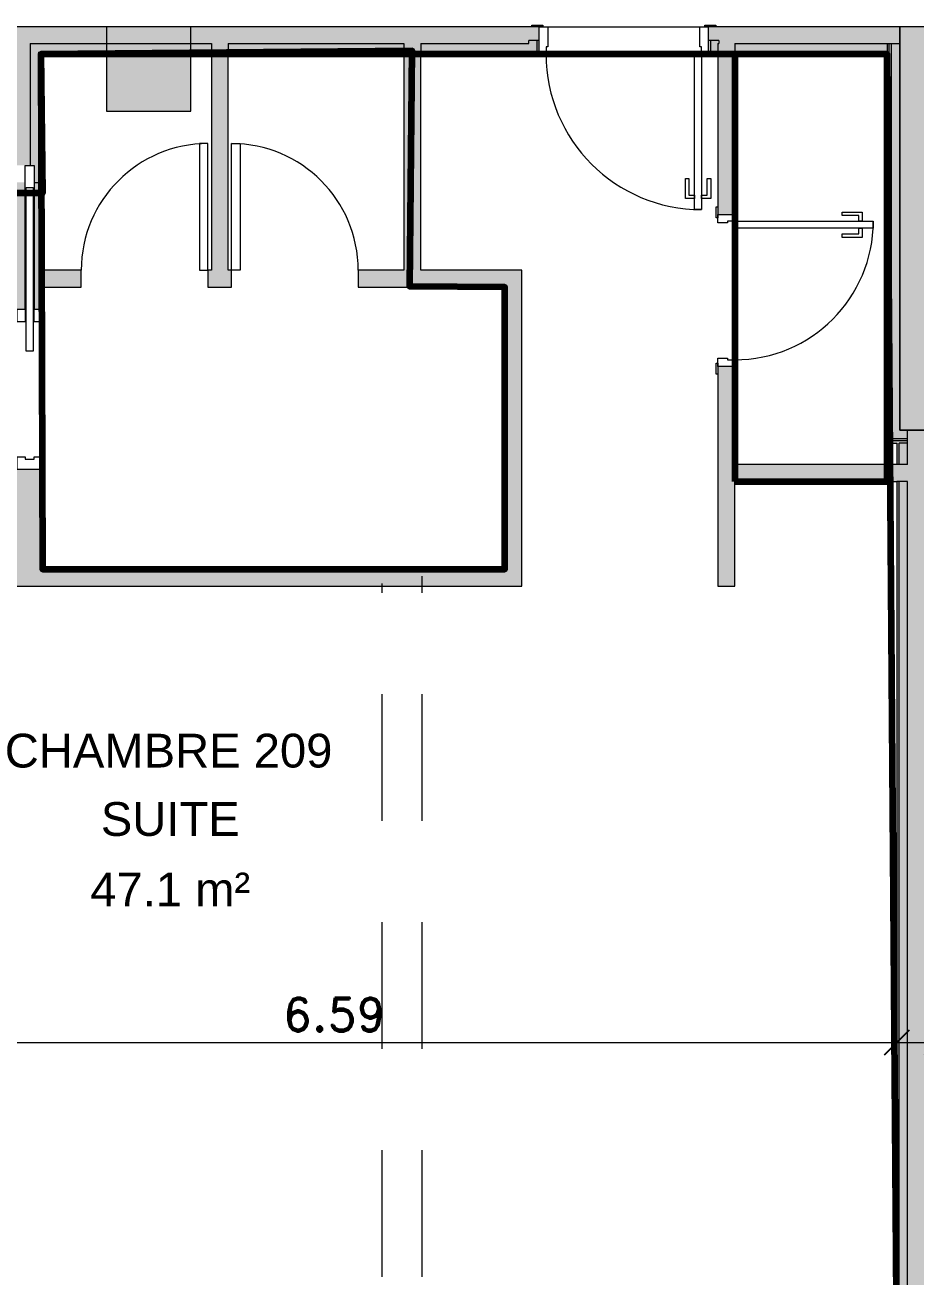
# Model space of a CAD drawing. Header units: metres. Extents: x -227.9 to -140, y 37.9 to 92.1.
# Drawn here: x -185.8 to -180.52, y 42.71 to 50.12 of the extents above; entities that cross this region are included whole.
import ezdxf

# ---------------------------------------------------------------- set-up
doc = ezdxf.new("R2010")
doc.units = ezdxf.units.M
doc.linetypes.add('JIS_02_0.7', pattern=[1.35, 0.75, -0.6])
for name, color, linetype, lineweight in [('A-ANNO-DIMS', 7, 'Continuous', 9), ('A-ANNO-DIMS-100', 7, 'Continuous', 9), ('A-AREA-IDEN', 7, 'Continuous', 9), ('A-DOOR', 7, 'Continuous', 5), ('A-FLOR', 7, 'Continuous', 5), ('A-WALL', 7, 'Continuous', 5), ('A-WALL-PATT', 7, 'Continuous', 13), ('I-WALL', 7, 'Continuous', 5), ('S-COLS', 7, 'Continuous', 5)]:
    doc.layers.add(name, color=color, linetype=linetype, lineweight=lineweight)
doc.layers.add('A-DETL', color=94, linetype='Continuous', lineweight=5, true_color=0x00a600)
doc.layers.add('Chambre', color=40, linetype='Continuous')
doc.layers.add('SDB', color=230, linetype='Continuous')
doc.styles.add('Arial_1', font='arial.ttf', dxfattribs={"height": 0.2})
doc.styles.add('RomanD_B', font='', dxfattribs={"height": 0.2})
doc.styles.get('RomanD_B').set_extended_font_data('RomanD', bold=True)
doc.dimstyles.new('LAG-Romans_0_2', dxfattribs={"dimscale": 0.3048, "dimtxt": 0.200715, "dimasz": 0.492126, "dimexe": 0.787402, "dimexo": 0.0625, "dimgap": 0, "dimtad": 1, "dimrnd": 0.01, "dimzin": 0, "dimdsep": 46, "dimtxsty": 'RomanD_B', "dimblk1": 'OBLIQUE', "dimblk2": 'OBLIQUE', "dimsah": 1, "dimcen": 0.09, "dimdle": 0.656168, "dimazin": 0, "dimtfac": 1, "dimtdec": 4, "dimtix": 1, "dimtmove": 0, "dimatfit": 3, "dimfxl": 0.787402, "dimfxlon": 1, "dimtvp": 1, "dimtolj": 1, "dimtzin": 0, "dimarcsym": 2})

# ---------------------------------------------------------------- blocks, each defined once
blk = doc.blocks.new('LAG-C1030-PORTE-COULISSANTE-COUL-13PR_06 - LAG-C1030-PORTE-COULISSANTE-COUL-13PR_06_04 F-80x210-15716893-MUC-LAG-PRO-PLA-ARC-TZN-N02-AG02Ec-Cote')
at = {"layer": 'A-DOOR', "color": 9, "true_color": 0xc0c0c0}
for p, q in [((-0.38, 0.075), (-0.305, 0.075)), ((-0.38, 0.0275), (-0.38, 0.075)), ((-0.305, 0.075), (-0.305, 0.0275)), ((0.495, 0.075), (0.57, 0.075)), ((0.495, 0.0275), (0.495, 0.075)), ((0.57, 0.075), (0.57, -0.075)), ((-0.305, 0.0275), (-0.38, 0.0275)), ((0.51, 0.0275), (0.495, 0.0275)), ((0.51, -0.0275), (0.51, 0.0275)), ((-0.38, -0.0275), (-0.305, -0.0275)), ((-0.38, -0.075), (-0.38, -0.0275)), ((-0.305, -0.0275), (-0.305, -0.075)), ((0.495, -0.075), (0.495, -0.0275)), ((0.495, -0.0275), (0.51, -0.0275)), ((-0.305, -0.075), (-0.38, -0.075)), ((0.57, -0.075), (0.495, -0.075))]:
    blk.add_line(p, q, dxfattribs=at)
at = {"layer": 'A-DOOR', "lineweight": 9}
for p, q in [((-1.1, 0.02), (-0.13, 0.02)), ((-1.1, -0.02), (-1.1, 0.02)), ((-0.13, 0.02), (-0.13, -0.02)), ((-0.13, -0.02), (-1.1, -0.02))]:
    blk.add_line(p, q, dxfattribs=at)
blk = doc.blocks.new('LAG-C1030-PORTE-PR VIDRE FOH-13PR_11 - LAG-C1030-PORTE-PR VIDRE FOH-13PR_11_01-F-75x210-15709688-MUC-LAG-PRO-PLA-ARC-TZN-N02-AG02Ec-Cote')
at = {"layer": 'A-DOOR', "lineweight": 9}
for p, q in [((0.375, 0.8), (0.3242, 0.8)), ((0.3242, 0.8), (0.3242, 0.05)), ((0.375, 0.05), (0.375, 0.8)), ((0.3242, 0.05), (0.375, 0.05))]:
    blk.add_line(p, q, dxfattribs=at)
at = {"layer": 'A-DOOR'}
blk.add_arc((0.375, 0.05), 0.75, 90, 180, dxfattribs=at)
blk = doc.blocks.new('LAG-C1030-PORTE-PR VIDRE FOH-13PR_11 - LAG-C1030-PORTE-PR VIDRE FOH-13PR_11_01-F-75x210-15709689-MUC-LAG-PRO-PLA-ARC-TZN-N02-AG02Ec-Cote')
at = {"layer": 'A-DOOR', "lineweight": 9}
for p, q in [((0.3242, -0.05), (0.375, -0.05)), ((0.3242, -0.8), (0.3242, -0.05)), ((0.375, -0.05), (0.375, -0.8)), ((0.375, -0.8), (0.3242, -0.8))]:
    blk.add_line(p, q, dxfattribs=at)
at = {"layer": 'A-DOOR'}
blk.add_arc((0.375, -0.05), 0.75, 180, 270, dxfattribs=at)
blk = doc.blocks.new('LAG-C1030-PORTE-BAT 1 VANT-13PR_01 - LAG-C1030-PORTE-BAT 1 VANT-13PR_01_10F-80X210 CHAMBRE INT-15711734-MUC-LAG-PRO-PLA-ARC-TZN-N02-AG02Ec-Cote')
at = {"layer": 'A-DOOR', "color": 9, "true_color": 0xc0c0c0}
for p, q in [((-0.5997, 0.05), (-0.5997, 0.06)), ((-0.5997, 0.06), (-0.5347, 0.06)), ((-0.5347, 0.05), (-0.5997, 0.05)), ((-0.5547, 0.05), (-0.5047, 0.05)), ((-0.5547, -0.05), (-0.5547, 0.05)), ((-0.5347, 0.06), (-0.5347, 0.05)), ((-0.5047, 0.05), (-0.5047, -0.0061)), ((0.2953, 0.05), (0.3453, 0.05)), ((0.2953, -0.0061), (0.2953, 0.05)), ((0.3253, 0.06), (0.3903, 0.06)), ((0.3253, 0.05), (0.3253, 0.06)), ((0.3903, 0.05), (0.3253, 0.05)), ((0.3453, 0.05), (0.3453, -0.05)), ((0.3903, 0.06), (0.3903, 0.05)), ((-0.5997, -0.06), (-0.5997, -0.05)), ((-0.5997, -0.05), (-0.5347, -0.05)), ((-0.5347, -0.06), (-0.5997, -0.06)), ((-0.5147, -0.05), (-0.5547, -0.05)), ((-0.5347, -0.05), (-0.5347, -0.06)), ((-0.5147, -0.0061), (-0.5147, -0.05)), ((-0.5047, -0.0061), (-0.5147, -0.0061)), ((0.3053, -0.0061), (0.2953, -0.0061)), ((0.3053, -0.05), (0.3053, -0.0061)), ((0.3453, -0.05), (0.3053, -0.05)), ((0.3253, -0.05), (0.3903, -0.05)), ((0.3253, -0.06), (0.3253, -0.05)), ((0.3903, -0.06), (0.3253, -0.06)), ((0.3903, -0.05), (0.3903, -0.06))]:
    blk.add_line(p, q, dxfattribs=at)
at = {"layer": 'A-DOOR'}
for p, q in [((0.2653, -0.05), (0.3053, -0.05)), ((0.2653, -0.87), (0.2653, -0.05)), ((0.3053, -0.05), (0.3053, -0.87)), ((0.2103, -0.685), (0.2303, -0.685)), ((0.2103, -0.805), (0.2103, -0.685)), ((0.2303, -0.685), (0.2303, -0.785)), ((0.3403, -0.685), (0.3603, -0.685)), ((0.3403, -0.785), (0.3403, -0.685)), ((0.3603, -0.685), (0.3603, -0.805)), ((0.2653, -0.805), (0.2103, -0.805)), ((0.2303, -0.785), (0.2653, -0.785)), ((0.2653, -0.785), (0.2653, -0.805)), ((0.3053, -0.785), (0.3403, -0.785)), ((0.3053, -0.805), (0.3053, -0.785)), ((0.3603, -0.805), (0.3053, -0.805)), ((0.3053, -0.87), (0.2653, -0.87))]:
    blk.add_line(p, q, dxfattribs=at)
blk.add_arc((0.3053, -0.05), 0.82, 180, 270, dxfattribs=at)
blk = doc.blocks.new('LAG-C1030-PORTE-BAT 1 VANT-13PR_01 - LAG-C1030-PORTE-BAT 1 VANT-13PR_01_04F-90X210 CHAMBRE-15711705-MUC-LAG-PRO-PLA-ARC-TZN-N02-AG02Ec-Cote')
at = {"layer": 'A-DOOR', "color": 9, "true_color": 0xc0c0c0}
for p, q in [((-0.6497, 0.0815), (-0.6497, 0.0915)), ((-0.6497, 0.0915), (-0.5847, 0.0915)), ((-0.5847, 0.0815), (-0.6497, 0.0815)), ((-0.6047, 0.0815), (-0.5547, 0.0815)), ((-0.6047, -0.0815), (-0.6047, 0.0815)), ((-0.5847, 0.0915), (-0.5847, 0.0815)), ((-0.5547, 0.0815), (-0.5547, -0.0376)), ((0.3453, 0.0815), (0.3953, 0.0815)), ((0.3453, -0.0376), (0.3453, 0.0815)), ((0.3753, 0.0915), (0.4403, 0.0915)), ((0.3753, 0.0815), (0.3753, 0.0915)), ((0.4403, 0.0815), (0.3753, 0.0815)), ((0.3953, 0.0815), (0.3953, -0.0815)), ((0.4403, 0.0915), (0.4403, 0.0815)), ((-0.5647, -0.0376), (-0.5647, -0.0815)), ((-0.5547, -0.0376), (-0.5647, -0.0376)), ((0.3553, -0.0376), (0.3453, -0.0376)), ((0.3553, -0.0815), (0.3553, -0.0376)), ((-0.6497, -0.0915), (-0.6497, -0.0815)), ((-0.6497, -0.0815), (-0.5847, -0.0815)), ((-0.5847, -0.0915), (-0.6497, -0.0915)), ((-0.5647, -0.0815), (-0.6047, -0.0815)), ((-0.5847, -0.0815), (-0.5847, -0.0915)), ((0.3953, -0.0815), (0.3553, -0.0815)), ((0.3753, -0.0815), (0.4403, -0.0815)), ((0.3753, -0.0915), (0.3753, -0.0815)), ((0.4403, -0.0915), (0.3753, -0.0915)), ((0.4403, -0.0815), (0.4403, -0.0915))]:
    blk.add_line(p, q, dxfattribs=at)
at = {"layer": 'A-DOOR'}
for p, q in [((0.3153, -0.0815), (0.3553, -0.0815)), ((0.3153, -1.0015), (0.3153, -0.0815)), ((0.3553, -0.0815), (0.3553, -1.0015)), ((0.2603, -0.8165), (0.2803, -0.8165)), ((0.2603, -0.9365), (0.2603, -0.8165)), ((0.2803, -0.8165), (0.2803, -0.9165)), ((0.3903, -0.8165), (0.4103, -0.8165)), ((0.3903, -0.9165), (0.3903, -0.8165)), ((0.4103, -0.8165), (0.4103, -0.9365)), ((0.3153, -0.9365), (0.2603, -0.9365)), ((0.2803, -0.9165), (0.3153, -0.9165)), ((0.3153, -0.9165), (0.3153, -0.9365)), ((0.3553, -0.9165), (0.3903, -0.9165)), ((0.3553, -0.9365), (0.3553, -0.9165)), ((0.4103, -0.9365), (0.3553, -0.9365)), ((0.3553, -1.0015), (0.3153, -1.0015))]:
    blk.add_line(p, q, dxfattribs=at)
blk.add_arc((0.3553, -0.0815), 0.92, 180, 270, dxfattribs=at)
blk = doc.blocks.new('DIMBLOCK7-MUC-LAG-PRO-PLA-ARC-TZN-N02-AG02Ec-Cote')
at = {"layer": 'A-ANNO-DIMS-100', "transparency": 16777216}
for p, q in [((-180.4016, 44.3371), (-180.4016, 43.8571)), ((-180.4016, 44.0971), (-180.4016, 44.3371)), ((-177.1104, 44.3371), (-177.1104, 43.8571)), ((-177.1104, 44.0971), (-177.1104, 44.3371)), ((-180.6016, 44.0971), (-176.9104, 44.0971))]:
    blk.add_line(p, q, dxfattribs=at)
at = {"layer": 'A-ANNO-DIMS-100', "lineweight": 25, "transparency": 16777216}
for p, q in [((-180.4016, 44.0971), (-180.3266, 44.1721)), ((-177.1104, 44.0971), (-177.0354, 44.1721)), ((-180.4016, 44.0971), (-180.4766, 44.0221)), ((-177.1104, 44.0971), (-177.1854, 44.0221))]:
    blk.add_line(p, q, dxfattribs=at)
at = {"layer": 'A-ANNO-DIMS-100', "color": 0, "transparency": 16777216, "insert": (-179.0995, 44.3627), "char_height": 0.2, "width": 0.824475, "attachment_point": 1, "line_spacing_factor": 1.146391, "style": 'RomanD_B'}
blk.add_mtext('3.29', dxfattribs=at)
blk = doc.blocks.new('_Oblique')
at = {"color": 0, "linetype": 'ByBlock', "lineweight": -2}
blk.add_line((-0.5, -0.5), (0.5, 0.5), dxfattribs=at)
blk = doc.blocks.new('DIMBLOCK133-MUC-LAG-PRO-PLA-ARC-TZN-N02-AG02Ec-Cote')
at = {"layer": 'A-ANNO-DIMS-100', "transparency": 16777216}
for p, q in [((-187.2244, 44.3371), (-187.2244, 43.8571)), ((-187.2244, 44.0971), (-187.2244, 44.3371)), ((-180.6376, 44.3371), (-180.6376, 43.8571)), ((-180.6376, 44.0971), (-180.6376, 44.3371)), ((-187.4244, 44.0971), (-180.4376, 44.0971))]:
    blk.add_line(p, q, dxfattribs=at)
at = {"layer": 'A-ANNO-DIMS-100', "lineweight": 25, "transparency": 16777216}
for p, q in [((-187.2244, 44.0971), (-187.1494, 44.1721)), ((-180.6376, 44.0971), (-180.5626, 44.1721)), ((-187.2244, 44.0971), (-187.2994, 44.0221)), ((-180.6376, 44.0971), (-180.7126, 44.0221))]:
    blk.add_line(p, q, dxfattribs=at)
at = {"layer": 'A-ANNO-DIMS-100', "color": 0, "transparency": 16777216, "insert": (-184.2745, 44.3627), "char_height": 0.2, "width": 0.824475, "attachment_point": 1, "line_spacing_factor": 1.146391, "style": 'RomanD_B'}
blk.add_mtext('6.59', dxfattribs=at)

msp = doc.modelspace()

# ---------------------------------------------------------------- hatches: boundary and pattern name
at = {"layer": 'A-WALL-PATT', "lineweight": 5, "true_color": 0xaaaaaa}
msp.add_hatch(color=253, dxfattribs=at).paths.add_polyline_path([(-180.3195, 47.7235), (-180.3195, 50.1135), (-180.6195, 50.1135), (-180.6195, 47.7235), (-180.3733, 47.7235)])
at = {"layer": 'I-WALL', "true_color": 0xaaaaaa}
h = msp.add_hatch(color=253, dxfattribs=at)
h.paths.add_polyline_path([(-180.7845, 50.0135), (-180.6195, 50.0135), (-180.6195, 50.1135), (-181.7555, 50.1135), (-181.7555, 50.032), (-181.6925, 50.032), (-181.6925, 50.0135), (-181.5974, 50.0135)])
h.paths.add_polyline_path([(-183.5581, 50.0135), (-182.8185, 50.0135), (-182.8185, 50.032), (-182.7555, 50.032), (-182.7555, 50.1135), (-186.0567, 50.1135), (-186.0567, 50.0135), (-184.0736, 50.0135)])
h.paths.add_polyline_path([(-187.2974, 50.0135), (-187.0567, 50.0135), (-187.0567, 50.1135), (-188.1295, 50.1135), (-188.1295, 50.032), (-188.0665, 50.032), (-188.0665, 50.0135), (-187.3628, 50.0135)])
h.paths.add_polyline_path([(-189.1925, 50.0135), (-189.1925, 50.032), (-189.1295, 50.032), (-189.1295, 50.1135), (-191.023, 50.1135), (-191.023, 50.0135), (-189.3053, 50.0135)])
h.paths.add_polyline_path([(-192.2965, 50.0135), (-192.023, 50.0135), (-192.023, 50.1135), (-193.927, 50.1135), (-193.927, 50.032), (-193.864, 50.032), (-193.864, 50.0135), (-193.7413, 50.0135)])
h.paths.add_polyline_path([(-195.5792, 50.0135), (-194.99, 50.0135), (-194.99, 50.032), (-194.927, 50.032), (-194.927, 50.1135), (-195.5792, 50.1135), (-195.5792, 50.032)])
h = msp.add_hatch(color=253, dxfattribs=at)
h.paths.add_polyline_path([(-180.6955, 49.9635), (-180.6955, 50.0135), (-181.5974, 50.0135), (-181.5974, 49.9635), (-180.7845, 49.9635)])
h.paths.add_polyline_path([(-183.5581, 49.9635), (-183.5581, 50.0135), (-184.5981, 50.0135), (-184.5981, 49.9635), (-184.0736, 49.9635)])
h.paths.add_polyline_path([(-181.7425, 49.9635), (-181.6974, 49.9635), (-181.6974, 50.032), (-181.7425, 50.032)])
h.paths.add_polyline_path([(-183.4581, 49.9635), (-182.7685, 49.9635), (-182.7685, 50.032), (-182.8185, 50.032), (-182.8185, 50.0135), (-183.4581, 50.0135)])
h.paths.add_polyline_path([(-184.6981, 49.9635), (-184.6981, 50.0135), (-185.7711, 50.0135), (-185.7711, 49.9635), (-185.7182, 49.9635)])
h.paths.add_polyline_path([(-186.0567, 49.9635), (-185.8711, 49.9635), (-185.8711, 50.0135), (-186.0567, 50.0135)])
h.paths.add_polyline_path([(-187.0567, 49.9635), (-187.0567, 50.0135), (-187.2974, 50.0135), (-187.2974, 49.9635)])
h.paths.add_polyline_path([(-187.3974, 49.9635), (-187.3974, 50.0135), (-188.0665, 50.0135), (-188.0665, 50.032), (-188.1165, 50.032), (-188.1165, 49.9635), (-187.4474, 49.9635)])
h.paths.add_polyline_path([(-189.1425, 49.9635), (-189.1425, 50.032), (-189.1553, 50.032), (-189.1553, 49.9635)])
h.paths.add_polyline_path([(-189.3053, 49.9635), (-189.3053, 50.0135), (-190.873, 50.0135), (-190.873, 49.9635), (-189.8297, 49.9635)])
h.paths.add_polyline_path([(-191.023, 49.9635), (-190.973, 49.9635), (-190.973, 50.0135), (-191.023, 50.0135)])
h.paths.add_polyline_path([(-192.073, 49.9635), (-192.023, 49.9635), (-192.023, 50.0135), (-192.073, 50.0135)])
h.paths.add_polyline_path([(-192.2965, 49.9635), (-192.173, 49.9635), (-192.173, 50.0135), (-193.7413, 50.0135), (-193.7413, 49.9635)])
h.paths.add_polyline_path([(-194.94, 49.9635), (-194.94, 50.032), (-194.99, 50.032), (-194.99, 50.0135), (-195.5792, 50.0135), (-195.5792, 49.9635)])
h.paths.add_polyline_path([(-193.914, 49.9635), (-193.8913, 49.9635), (-193.8913, 50.032), (-193.914, 50.032)])
h = msp.add_hatch(color=253, dxfattribs=at)
h.paths.add_polyline_path([(-180.7845, 49.9505), (-180.6955, 49.9505), (-180.6955, 49.9635), (-181.5974, 49.9635), (-181.5974, 49.9505)])
h.paths.add_polyline_path([(-181.7555, 49.9505), (-181.6974, 49.9505), (-181.6974, 49.9635), (-181.7425, 49.9635), (-181.7425, 50.032), (-181.7555, 50.032), (-181.7555, 49.9944)])
h.paths.add_polyline_path([(-184.0736, 49.9505), (-183.5581, 49.9505), (-183.5581, 49.9635), (-184.5981, 49.9635), (-184.5981, 49.9505)])
h.paths.add_polyline_path([(-183.4581, 49.9505), (-182.7555, 49.9505), (-182.7555, 50.032), (-182.7685, 50.032), (-182.7685, 49.9635), (-183.4581, 49.9635)])
h.paths.add_polyline_path([(-185.7211, 49.9505), (-184.6981, 49.9505), (-184.6981, 49.9635), (-185.7211, 49.9635)])
h.paths.add_polyline_path([(-185.8711, 49.9505), (-185.8711, 49.9635), (-186.0567, 49.9635), (-186.0567, 49.9505)])
h.paths.add_polyline_path([(-189.8297, 49.9505), (-189.3053, 49.9505), (-189.3053, 49.9635), (-190.823, 49.9635), (-190.823, 49.9505), (-190.652, 49.9505)])
h.paths.add_polyline_path([(-188.0845, 49.9505), (-187.4474, 49.9505), (-187.4474, 49.9635), (-188.1165, 49.9635), (-188.1165, 50.032), (-188.1295, 50.032), (-188.1295, 49.9505)])
h.paths.add_polyline_path([(-189.1553, 49.9505), (-189.1295, 49.9505), (-189.1295, 50.032), (-189.1425, 50.032), (-189.1425, 49.9635), (-189.1553, 49.9635)])
h.paths.add_polyline_path([(-187.2974, 49.9505), (-187.0567, 49.9505), (-187.0567, 49.9635), (-187.2974, 49.9635)])
h.paths.add_polyline_path([(-190.973, 49.9505), (-190.973, 49.9635), (-191.023, 49.9635), (-191.023, 49.9505)])
h.paths.add_polyline_path([(-193.927, 49.9505), (-193.8913, 49.9505), (-193.8913, 49.9635), (-193.914, 49.9635), (-193.914, 50.032), (-193.927, 50.032), (-193.927, 49.9944)])
h.paths.add_polyline_path([(-192.223, 49.9505), (-192.223, 49.9635), (-193.7413, 49.9635), (-193.7413, 49.9505), (-192.236, 49.9505)])
h.paths.add_polyline_path([(-192.073, 49.9505), (-192.023, 49.9505), (-192.023, 49.9635), (-192.073, 49.9635)])
h.paths.add_polyline_path([(-194.972, 49.9505), (-194.927, 49.9505), (-194.927, 50.032), (-194.94, 50.032), (-194.94, 49.9635), (-195.5792, 49.9635), (-195.5792, 49.9505)])
for points in [[(-185.8017, 49.2916), (-185.7711, 49.2916), (-185.7711, 50.0135), (-185.8711, 50.0135), (-185.8711, 49.2916)], [(-184.5981, 48.6714), (-184.5981, 50.0135), (-184.6981, 50.0135), (-184.6981, 48.6714)], [(-183.4581, 48.6714), (-183.4581, 50.0135), (-183.5581, 50.0135), (-183.5581, 48.6714)], [(-180.6825, 47.6475), (-180.6825, 50.0135), (-180.6955, 50.0135), (-180.6955, 47.6475)], [(-180.6825, 47.6605), (-180.6695, 47.6605), (-180.6695, 50.0135), (-180.6825, 50.0135), (-180.6825, 47.7822)], [(-180.6695, 47.6735), (-180.6195, 47.6735), (-180.6195, 50.0135), (-180.6695, 50.0135), (-180.6695, 47.7235)], [(-185.7211, 49.1916), (-185.7211, 49.9635), (-185.7711, 49.9635), (-185.7711, 49.2916), (-185.7467, 49.2916), (-185.7467, 49.1916)], [(-185.7211, 49.1916), (-185.7081, 49.1916), (-185.7081, 49.9505), (-185.7211, 49.9505), (-185.7211, 49.2916)], [(-182.9592, 46.9007), (-182.8592, 46.9007), (-182.8592, 48.6714), (-182.9592, 48.6714), (-182.9592, 47.7822)], [(-180.5746, 40.4697), (-180.4746, 40.4697), (-180.4746, 47.7235), (-180.5746, 47.7235), (-180.5746, 41.3524)], [(-180.6246, 47.4208), (-180.5746, 47.4208), (-180.5746, 47.5208), (-181.5974, 47.5208), (-181.5974, 47.4208), (-180.6376, 47.4208)], [(-182.8592, 46.8007), (-182.8592, 46.9007), (-185.6992, 46.9007), (-185.6992, 46.8007)]]:
    msp.add_hatch(color=253, dxfattribs=at).paths.add_polyline_path(points)
h = msp.add_hatch(color=253, dxfattribs=at)
h.paths.add_polyline_path([(-181.5974, 46.8007), (-181.5974, 48.1012), (-181.6974, 48.1012), (-181.6974, 46.8007), (-181.6474, 46.8007)])
h.paths.add_polyline_path([(-181.6413, 49.0012), (-181.5974, 49.0012), (-181.5974, 50.0135), (-181.6974, 50.0135), (-181.6974, 49.0012), (-181.6474, 49.0012)])
h = msp.add_hatch(color=253, dxfattribs=at)
h.paths.add_polyline_path([(-185.7182, 46.8007), (-185.6992, 46.8007), (-185.6992, 47.4916), (-185.8492, 47.4916), (-185.8492, 46.8007)])
h.paths.add_polyline_path([(-185.7182, 48.4416), (-185.6992, 48.4416), (-185.6992, 49.1286), (-185.7081, 49.1286), (-185.7081, 49.1916), (-185.7467, 49.1916), (-185.7467, 48.4416)])
h.paths.add_polyline_path([(-185.8017, 48.4416), (-185.8017, 49.1916), (-185.8492, 49.1916), (-185.8492, 48.4416)])
h = msp.add_hatch(color=253, dxfattribs=at)
h.paths.add_polyline_path([(-185.4685, 48.5714), (-185.4685, 48.6714), (-185.6992, 48.6714), (-185.6992, 48.5714)])
h.paths.add_polyline_path([(-183.8285, 48.5714), (-182.9592, 48.5714), (-182.9592, 48.6714), (-183.8285, 48.6714)])
h.paths.add_polyline_path([(-184.7185, 48.5714), (-184.5785, 48.5714), (-184.5785, 48.6714), (-184.7185, 48.6714)])
h = msp.add_hatch(color=253, dxfattribs=at)
h.paths.add_polyline_path([(-175.9495, 47.6735), (-175.9495, 47.7235), (-176.5903, 47.7235), (-176.5903, 47.6735)])
h.paths.add_polyline_path([(-178.1605, 47.6735), (-178.1605, 47.7235), (-180.4646, 47.7235), (-180.4646, 47.6735), (-179.1399, 47.6735)])
h.paths.add_polyline_path([(-178.0105, 47.6735), (-176.6903, 47.6735), (-176.6903, 47.7235), (-178.0105, 47.7235)])
h.paths.add_polyline_path([(-180.6195, 47.6735), (-180.5746, 47.6735), (-180.5746, 47.7235), (-180.6195, 47.7235)])
h = msp.add_hatch(color=253, dxfattribs=at)
h.paths.add_polyline_path([(-176.6903, 47.6475), (-176.6903, 47.6605), (-178.0105, 47.6605), (-178.0105, 47.6475), (-177.4953, 47.6475)])
h.paths.add_polyline_path([(-176.5903, 47.6475), (-175.9235, 47.6475), (-175.9235, 47.6605), (-176.5903, 47.6605)])
h.paths.add_polyline_path([(-178.1605, 47.6475), (-178.1605, 47.6605), (-180.4646, 47.6605), (-180.4646, 47.6475), (-179.1399, 47.6475)])
h.paths.add_polyline_path([(-180.5746, 47.6475), (-180.5746, 47.6605), (-180.6825, 47.6605), (-180.6825, 47.6475), (-180.6195, 47.6475)])
h = msp.add_hatch(color=253, dxfattribs=at)
h.paths.add_polyline_path([(-176.6903, 47.6605), (-176.6903, 47.6735), (-178.0105, 47.6735), (-178.0105, 47.6605), (-177.4953, 47.6605)])
h.paths.add_polyline_path([(-176.5903, 47.6605), (-175.9365, 47.6605), (-175.9365, 47.6735), (-176.5903, 47.6735)])
h.paths.add_polyline_path([(-180.6695, 47.6605), (-180.5746, 47.6605), (-180.5746, 47.6735), (-180.6695, 47.6735)])
h.paths.add_polyline_path([(-179.1399, 47.6605), (-178.1605, 47.6605), (-178.1605, 47.6735), (-180.4646, 47.6735), (-180.4646, 47.6605), (-179.9622, 47.6605)])
h = msp.add_hatch(color=253, dxfattribs=at)
h.paths.add_polyline_path([(-180.6246, 40.4697), (-180.6246, 42.4146), (-180.6376, 42.4146), (-180.6376, 40.4697)])
h.paths.add_polyline_path([(-180.6376, 42.5646), (-180.6246, 42.5646), (-180.6246, 47.4208), (-180.6376, 47.4208), (-180.6376, 43.4957)])
h.paths.add_polyline_path([(-180.6376, 47.5208), (-180.6246, 47.5208), (-180.6246, 47.6475), (-180.6376, 47.6475)])
h = msp.add_hatch(color=253, dxfattribs=at)
h.paths.add_polyline_path([(-180.5746, 40.4697), (-180.5746, 42.4146), (-180.6246, 42.4146), (-180.6246, 40.4697)])
h.paths.add_polyline_path([(-180.5746, 42.5646), (-180.5746, 47.4208), (-180.6246, 47.4208), (-180.6246, 42.5646)])
h.paths.add_polyline_path([(-180.5746, 47.5208), (-180.5746, 47.6475), (-180.6246, 47.6475), (-180.6246, 47.5208)])
at = {"layer": 'S-COLS', "true_color": 0x808080}
msp.add_hatch(color=8, dxfattribs=at).paths.add_polyline_path([(-185.3191, 49.6135), (-184.8191, 49.6135), (-184.8191, 50.1135), (-185.3191, 50.1135), (-185.3191, 49.9254)])

# ---------------------------------------------------------------- linework, layer by layer
at = {"layer": 'A-DETL', "color": 8, "linetype": 'JIS_02_0.7', "true_color": 0x808080}
for p, q in [((-183.6859, 42.7096), (-183.6859, 46.8151)), ((-183.4492, 42.7096), (-183.4492, 46.8601))]:
    msp.add_line(p, q, dxfattribs=at)
at = {"layer": 'A-FLOR'}
for p, q in [((-182.7055, 50.1135), (-181.8055, 50.1135)), ((-181.8355, 49.9505), (-182.7155, 49.9505)), ((-185.7942, 49.1286), (-185.8017, 49.1286)), ((-185.7467, 49.1286), (-185.7542, 49.1286))]:
    msp.add_line(p, q, dxfattribs=at)
at = {"layer": 'A-WALL', "lineweight": 15}
for p, q in [((-180.3195, 50.1135), (-180.6195, 50.1135)), ((-180.6195, 50.1135), (-180.6195, 47.7235)), ((-180.6195, 47.7235), (-180.3195, 47.7235))]:
    msp.add_line(p, q, dxfattribs=at)
at = {"layer": 'A-WALL'}
for p, q in [((-185.7711, 50.0135), (-184.6981, 50.0135)), ((-185.7711, 50.0135), (-185.7711, 49.2916)), ((-184.6981, 50.0135), (-184.6981, 49.9505)), ((-184.5981, 50.0135), (-183.5581, 50.0135)), ((-184.5981, 50.0135), (-184.5981, 49.9505)), ((-183.5581, 50.0135), (-183.5581, 49.9505)), ((-183.4581, 50.0135), (-182.8185, 50.0135)), ((-183.4581, 50.0135), (-183.4581, 49.9505)), ((-182.7555, 50.032), (-182.8185, 50.032)), ((-182.8185, 50.0135), (-182.8185, 50.032)), ((-182.7685, 49.9635), (-182.7685, 50.032)), ((-181.6925, 50.032), (-181.7555, 50.032)), ((-181.7425, 50.032), (-181.7425, 49.9635)), ((-181.6974, 50.0135), (-181.6974, 49.9505)), ((-181.6925, 50.032), (-181.6925, 50.0135)), ((-181.5974, 50.0135), (-180.6195, 50.0135)), ((-181.5974, 50.0135), (-181.5974, 49.9505)), ((-180.6955, 50.0135), (-180.6955, 49.9505)), ((-180.6825, 47.6605), (-180.6825, 50.0135)), ((-180.6695, 47.6735), (-180.6695, 50.0135)), ((-185.7211, 49.9635), (-184.6981, 49.9635)), ((-185.7211, 49.9635), (-185.7211, 49.1916)), ((-184.5981, 49.9635), (-183.5581, 49.9635)), ((-183.4581, 49.9635), (-182.7685, 49.9635)), ((-181.7425, 49.9635), (-181.6974, 49.9635)), ((-181.5974, 49.9635), (-180.6955, 49.9635)), ((-185.7467, 49.1916), (-185.7081, 49.1916)), ((-180.5746, 47.5208), (-180.5746, 47.7235)), ((-180.5746, 47.6605), (-180.6825, 47.6605)), ((-180.6825, 47.6475), (-180.6376, 47.6475)), ((-180.5746, 47.6735), (-180.6695, 47.6735)), ((-180.6246, 47.5208), (-180.6246, 47.6475)), ((-180.5746, 47.6475), (-180.6246, 47.6475)), ((-180.5746, 47.5208), (-180.6376, 47.5208)), ((-180.5746, 47.4208), (-180.6376, 47.4208)), ((-180.6246, 42.5646), (-180.6246, 47.4208)), ((-180.5746, 42.5646), (-180.5746, 47.4208))]:
    msp.add_line(p, q, dxfattribs=at)
at = {"layer": 'Chambre', "lineweight": 140}
msp.add_lwpolyline([(-180.6955, 49.9505), (-185.7081, 49.9505), (-185.6992, 49.1286), (-187.2244, 49.1286), (-187.2974, 40.4697), (-180.6246, 40.4697), (-180.6955, 49.9505)], dxfattribs=at)
at = {"layer": 'I-WALL', "lineweight": 13}
for p, q in [((-182.8005, 50.1135), (-186.0567, 50.1135)), ((-180.6195, 50.1135), (-181.7105, 50.1135)), ((-180.6195, 47.7235), (-180.6195, 50.1135)), ((-185.7081, 49.9505), (-184.6981, 49.9505)), ((-185.7081, 49.1286), (-185.7081, 49.9505)), ((-184.6981, 49.9505), (-184.6981, 48.6714)), ((-184.5981, 49.9505), (-183.5581, 49.9505)), ((-184.5981, 48.6714), (-184.5981, 49.9505)), ((-183.5581, 49.9505), (-183.5581, 48.6714)), ((-183.4581, 49.9505), (-182.8005, 49.9505)), ((-183.4581, 48.6714), (-183.4581, 49.9505)), ((-181.7105, 49.9505), (-181.6974, 49.9505)), ((-181.6974, 49.9505), (-181.6974, 49.0462)), ((-181.5974, 49.9505), (-180.6955, 49.9505)), ((-181.5974, 49.0462), (-181.5974, 49.9505)), ((-180.6955, 49.9505), (-180.6955, 47.6475)), ((-185.8017, 49.2916), (-185.7467, 49.2916)), ((-185.8017, 48.4416), (-185.8017, 49.2916)), ((-185.7467, 49.2916), (-185.7467, 48.4416)), ((-185.6992, 49.1286), (-185.7081, 49.1286)), ((-185.6992, 48.6714), (-185.6992, 49.1286)), ((-185.4685, 48.6714), (-185.6992, 48.6714)), ((-185.4685, 48.5714), (-185.4685, 48.6714)), ((-184.6981, 48.6714), (-184.7185, 48.6714)), ((-184.7185, 48.6714), (-184.7185, 48.5714)), ((-184.5785, 48.6714), (-184.5981, 48.6714)), ((-184.5785, 48.5714), (-184.5785, 48.6714)), ((-183.5581, 48.6714), (-183.8285, 48.6714)), ((-183.8285, 48.6714), (-183.8285, 48.5714)), ((-182.8592, 48.6714), (-183.4581, 48.6714)), ((-182.8592, 46.8007), (-182.8592, 48.6714)), ((-185.6992, 48.5714), (-185.4685, 48.5714)), ((-185.6992, 48.4416), (-185.6992, 48.5714)), ((-184.7185, 48.5714), (-184.5785, 48.5714)), ((-183.8285, 48.5714), (-182.9592, 48.5714)), ((-182.9592, 48.5714), (-182.9592, 46.9007)), ((-181.6974, 48.0562), (-181.6974, 46.8007)), ((-181.5974, 47.5208), (-181.5974, 48.0562)), ((-175.9995, 47.7235), (-180.6195, 47.7235)), ((-180.6955, 47.6475), (-180.6825, 47.6475)), ((-180.6376, 47.6475), (-180.6376, 47.5208)), ((-185.6992, 46.9007), (-185.6992, 47.4916)), ((-180.6376, 47.5208), (-181.5974, 47.5208)), ((-181.5974, 46.8007), (-181.5974, 47.4208)), ((-181.5974, 47.4208), (-180.6376, 47.4208)), ((-180.6376, 47.4208), (-180.6376, 42.5646)), ((-182.9592, 46.9007), (-185.6992, 46.9007)), ((-185.8492, 46.8007), (-182.8592, 46.8007)), ((-181.6974, 46.8007), (-181.5974, 46.8007))]:
    msp.add_line(p, q, dxfattribs=at)
at = {"layer": 'I-WALL'}
msp.add_line((-181.6974, 50.0135), (-181.6925, 50.0135), dxfattribs=at)
at = {"layer": 'S-COLS', "lineweight": 9}
for p, q in [((-184.8191, 50.1135), (-185.3191, 50.1135)), ((-185.3191, 50.1135), (-185.3191, 49.6135)), ((-184.8191, 49.6135), (-184.8191, 50.1135)), ((-185.3191, 49.6135), (-184.8191, 49.6135))]:
    msp.add_line(p, q, dxfattribs=at)
at = {"layer": 'SDB', "lineweight": 140}
msp.add_lwpolyline([(-185.7081, 49.9505), (-185.6992, 46.9007), (-182.9592, 46.9007), (-182.9592, 48.5714), (-183.5223, 48.5758), (-183.5096, 49.971), (-185.7081, 49.9505)], dxfattribs=at)
msp.add_lwpolyline([(-181.5974, 47.4208), (-180.6955, 47.4208), (-180.6955, 49.9505), (-181.5974, 49.9505)], close=True, dxfattribs=at)

# ---------------------------------------------------------------- block references
at = {"layer": 'A-DOOR'}
for name, p in [('LAG-C1030-PORTE-BAT 1 VANT-13PR_01 - LAG-C1030-PORTE-BAT 1 VANT-13PR_01_04F-90X210 CHAMBRE-15711705-MUC-LAG-PRO-PLA-ARC-TZN-N02-AG02Ec-Cote', (-182.1508, 50.032)), ('LAG-C1030-PORTE-PR VIDRE FOH-13PR_11 - LAG-C1030-PORTE-PR VIDRE FOH-13PR_11_01-F-75x210-15709688-MUC-LAG-PRO-PLA-ARC-TZN-N02-AG02Ec-Cote', (-185.0935, 48.6214))]:
    msp.add_blockref(name, p, dxfattribs=at)
for name, p, rotation in [('LAG-C1030-PORTE-PR VIDRE FOH-13PR_11 - LAG-C1030-PORTE-PR VIDRE FOH-13PR_11_01-F-75x210-15709689-MUC-LAG-PRO-PLA-ARC-TZN-N02-AG02Ec-Cote', (-184.2035, 48.6214), 180), ('LAG-C1030-PORTE-COULISSANTE-COUL-13PR_06 - LAG-C1030-PORTE-COULISSANTE-COUL-13PR_06_04 F-80x210-15716893-MUC-LAG-PRO-PLA-ARC-TZN-N02-AG02Ec-Cote', (-185.7742, 48.0616), 270), ('LAG-C1030-PORTE-BAT 1 VANT-13PR_01 - LAG-C1030-PORTE-BAT 1 VANT-13PR_01_10F-80X210 CHAMBRE INT-15711734-MUC-LAG-PRO-PLA-ARC-TZN-N02-AG02Ec-Cote', (-181.6474, 48.6558), 90)]:
    msp.add_blockref(name, p, dxfattribs=dict(at, rotation=rotation))

# ---------------------------------------------------------------- texts
at = {"layer": 'A-AREA-IDEN', "color": 164, "true_color": 0x0029a5, "char_height": 0.2, "attachment_point": 1, "style": 'Arial_1'}
for s, insert, width in [('CHAMBRE 209', (-185.9218, 45.9259), 2.397046), ('SUITE', (-185.3528, 45.5209), 1.018143), ('47.1 m²', (-185.4153, 45.1037), 1.170464)]:
    msp.add_mtext(s, dxfattribs=dict(at, insert=insert, width=width))

# ---------------------------------------------------------------- dimensions: what is measured, and where the dimension line sits
at = {"layer": 'A-ANNO-DIMS'}
for base, p1, p2, override, picture, middle in [((-180.6376, 44.0971), (-187.2244, 44.3371), (-180.6376, 44.3371), {"dimpost": '<>', "dimfxl": 6.586857}, 'DIMBLOCK133-MUC-LAG-PRO-PLA-ARC-TZN-N02-AG02Ec-Cote', (-183.931, 44.1971)), ((-177.1104, 44.0971), (-180.4016, 44.3371), (-177.1104, 44.3371), {"dimpost": '<>', "dimfxl": 3.291111}, 'DIMBLOCK7-MUC-LAG-PRO-PLA-ARC-TZN-N02-AG02Ec-Cote', (-178.756, 44.1971))]:
    dim = msp.add_linear_dim(base=base, p1=p1, p2=p2, dimstyle='LAG-Romans_0_2', override=override, dxfattribs=at)
    dim.commit()
    dim.dimension.update_dxf_attribs({"geometry": picture, "text_midpoint": middle})

doc.saveas('drawing.dxf')
